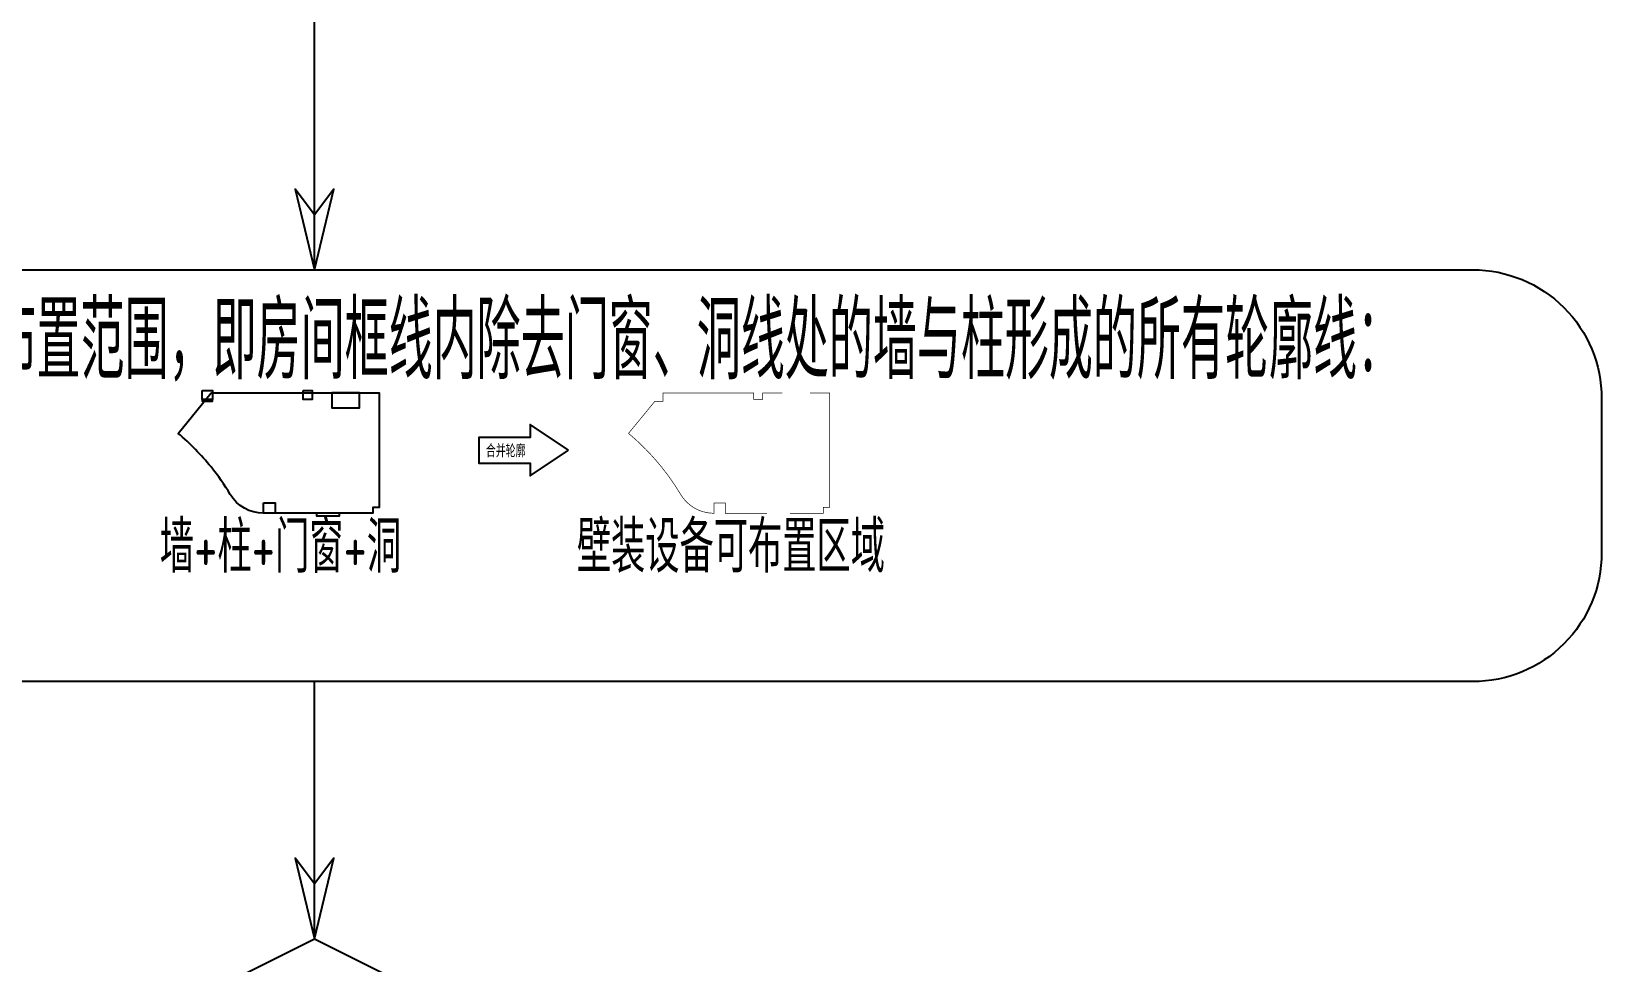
# Model space of a CAD drawing. Header units: millimetres. Extents: x -77018 to 517482, y 303285 to 1564785.
# Drawn here: x 133232 to 255232, y 987449 to 1059814 of the extents above; entities that cross this region are included whole.
import ezdxf
from ezdxf.enums import TextEntityAlignment as Align

# ---------------------------------------------------------------- set-up
doc = ezdxf.new("R2010")
doc.units = ezdxf.units.MM
doc.header["$LTSCALE"] = 1000
for name, color, linetype in [('AE-HOLE', 201, 'Continuous'), ('E-UNIV-DIAG', 2, 'Continuous'), ('E-UNIV-NOTE', 6, 'Continuous'), ('可布置区域（壁装）', 5, 'Continuous'), ('房间框线', 30, 'Continuous'), ('柱子', 7, 'Continuous'), ('门窗框线', 114, 'Continuous')]:
    doc.layers.add(name, color=color, linetype=linetype)
doc.styles.add('TH-STYLE3', font='tssdeng.shx', dxfattribs={"width": 0.65, "bigfont": 'tssdchn.shx'})

msp = doc.modelspace()

# ---------------------------------------------------------------- linework, layer by layer
at = {"layer": 'AE-HOLE'}
msp.add_lwpolyline([(158734, 1031718), (156584, 1031718), (156584, 1030568), (158734, 1030568)], close=True, dxfattribs=at)
at = {"layer": 'E-UNIV-DIAG'}
for points in [[(155232, 1041285), (155232, 1061285)], [(155232, 1041285), (156732, 1047561), (155232, 1045561), (153732, 1047561), (155232, 1041285)], [(155232, 989285), (155232, 1009285)], [(155232, 989285), (156732, 995561), (155232, 993561), (153732, 995561), (155232, 989285)]]:
    msp.add_lwpolyline(points, dxfattribs=at)
msp.add_lwpolyline([(245232, 1009285), (65232, 1009285, -0.4142136), (55232, 1019285), (55232, 1031285, -0.4142136), (65232, 1041285), (245232, 1041285, -0.4142136), (255232, 1031285), (255232, 1019285, -0.4142136)], format="xyb", close=True, dxfattribs=at)
msp.add_lwpolyline([(155232, 989285), (175232, 979285), (155232, 969285), (135232, 979285)], close=True, dxfattribs=at)
at = {"layer": 'E-UNIV-NOTE'}
msp.add_lwpolyline([(174972, 1027268), (171972, 1029268), (171972, 1028268), (168003, 1028268), (168003, 1026268), (171972, 1026268), (171972, 1025268), (174972, 1027268)], dxfattribs=at)
at = {"layer": '可布置区域（壁装）', "const_width": 50}
msp.add_lwpolyline([(190379, 1022368), (187159, 1022368), (187159, 1023168), (186259, 1023168), (186259, 1022368), (186256, 1022368, -0.2635596), (183683, 1023826, 0.0349117), (182187, 1025969, 0.0237031), (180990, 1027315, 0.0249509), (179627, 1028576), (181673, 1031068), (182309, 1031068), (182309, 1031718), (189359, 1031718), (189359, 1031218), (190059, 1031218), (190059, 1031718), (191584, 1031718)], format="xyb", dxfattribs=at)
msp.add_lwpolyline([(193734, 1031718), (195259, 1031718), (195259, 1022818), (194759, 1022818), (194759, 1022368), (192179, 1022368)], dxfattribs=at)
at = {"layer": '房间框线'}
msp.add_lwpolyline([(147207, 1031718), (160259, 1031718), (160259, 1022818), (159759, 1022818), (159759, 1022368), (151256, 1022368, -0.2635596), (148683, 1023826, 0.0349117), (147187, 1025969, 0.0237031), (145990, 1027315, 0.0249509), (144627, 1028576)], format="xyb", close=True, dxfattribs=at)
at = {"layer": '柱子'}
for points in [[(146509, 1031918), (147309, 1031918), (147309, 1031218), (146509, 1031218)], [(147309, 1031218), (146509, 1031218), (146509, 1031068), (147309, 1031068), (147309, 1031218)], [(154359, 1031918), (155059, 1031918), (155059, 1031218), (154359, 1031218)], [(151259, 1023168), (152159, 1023168), (152159, 1022368), (151259, 1022368)]]:
    msp.add_lwpolyline(points, close=True, dxfattribs=at)
at = {"layer": '门窗框线'}
msp.add_lwpolyline([(157179, 1022368), (155379, 1022368), (155379, 1022168), (157179, 1022168)], close=True, dxfattribs=at)

# ---------------------------------------------------------------- texts
at = {"layer": 'E-UNIV-NOTE', "style": 'TH-STYLE3', "width": 0.6}
msp.add_text('由区域内的墙、柱、门窗可得壁装设备的可布置范围，即房间框线内除去门窗、洞线处的墙与柱形成的所有轮廓线：', height=6000, dxfattribs=at).set_placement((65232, 1035785), align=Align.MIDDLE_LEFT)
at = {"layer": 'E-UNIV-NOTE', "style": 'TH-STYLE3', "width": 0.7}
for s, height, p in [('合并轮廓', 1000, (170082, 1027268)), ('墙+柱+门窗+洞', 4000, (152582, 1019963)), ('壁装设备可布置区域', 4000, (187582, 1019963))]:
    msp.add_text(s, height=height, dxfattribs=at).set_placement(p, align=Align.MIDDLE)

doc.saveas('drawing.dxf')
